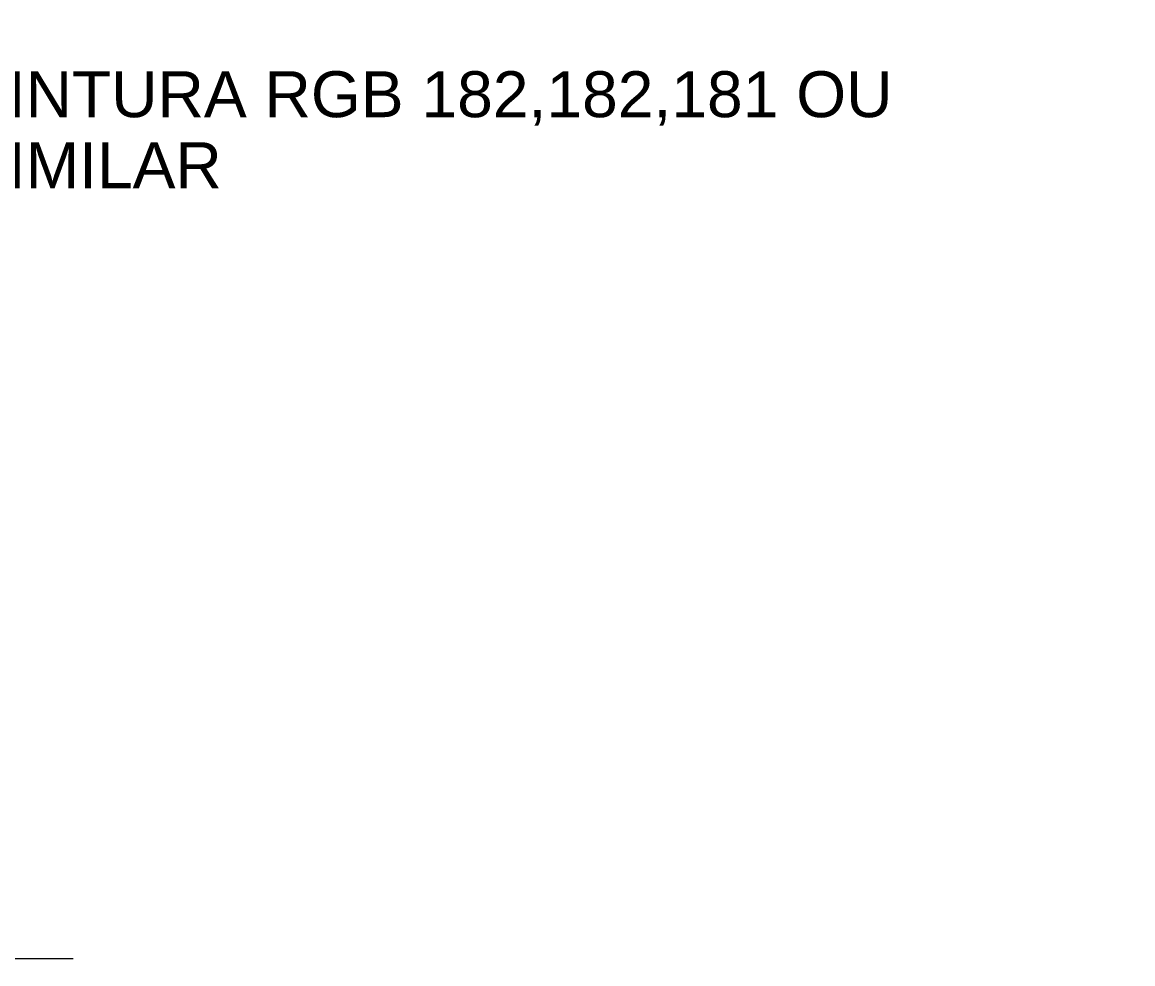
# Model space of a CAD drawing. Header units: metres. Extents: x -1783 to 21505, y -57 to 13660.
# Drawn here: x 14323.8 to 14589.7, y 7606.1 to 7831.6 of the extents above; entities that cross this region are included whole.
import ezdxf

# ---------------------------------------------------------------- set-up
doc = ezdxf.new("R2010")
doc.units = ezdxf.units.M
doc.header["$MEASUREMENT"] = 0
doc.layers.add('01_F1 FACHADA FRONTAL _1_0_Caneta_No__1', color=7, linetype='Continuous', lineweight=35)
doc.layers.add('01_F1 FACHADA FRONTAL _1_PAREDE CONSTRUIR_Caneta_No__241', color=7, linetype='Continuous', lineweight=13)
doc.layers.add('cotas', color=7, linetype='Continuous')
doc.styles.add('GENERATED_STYLE_1', font='arial.ttf')

msp = doc.modelspace()

# ---------------------------------------------------------------- hatches: boundary and pattern name
at = {"layer": 'cotas'}
h = msp.add_hatch(color=7, dxfattribs=at)
h.dxf.hatch_style = 1
h.paths.add_polyline_path([(21504.961, 13659.963), (10304.961, 13659.963), (10304.961, 5739.963), (21504.961, 5739.963)])
h.paths.add_polyline_path([(10571.627, 13593.296), (21371.627, 13593.296), (21371.627, 5806.63), (10571.627, 5806.63)], flags=16)

# ---------------------------------------------------------------- linework, layer by layer
at = {"layer": '01_F1 FACHADA FRONTAL _1_PAREDE CONSTRUIR_Caneta_No__241', "color": 7, "linetype": 'Continuous', "lineweight": 13, "ltscale": 1000}
msp.add_line((14280.398, 7607.384), (14335.983, 7607.384), dxfattribs=at)

# ---------------------------------------------------------------- texts
at = {"layer": '01_F1 FACHADA FRONTAL _1_0_Caneta_No__1', "color": 7, "linetype": 'Continuous', "lineweight": 35, "insert": (14310.12, 7819.829), "char_height": 11, "width": 243.72224, "attachment_point": 1, "line_spacing_factor": 0.927148, "style": 'GENERATED_STYLE_1'}
msp.add_mtext('\\A1;PINTURA RGB 182,182,181 OU SIMILAR', dxfattribs=at)

doc.saveas('drawing.dxf')
